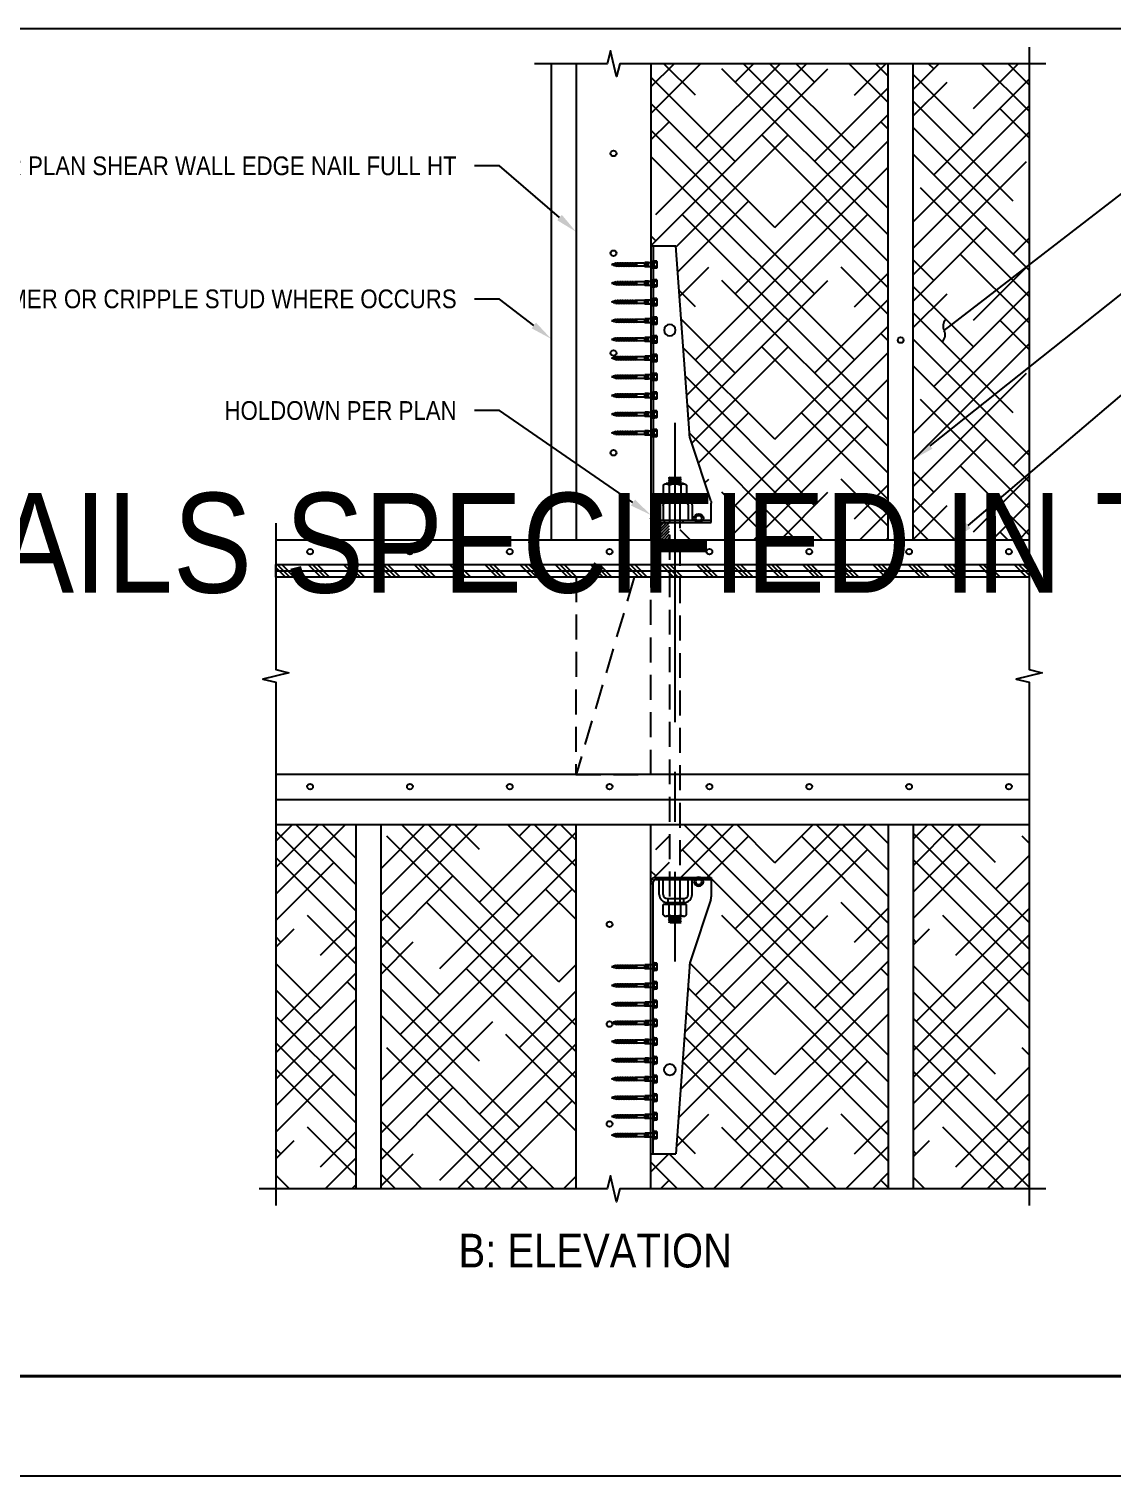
# Model space of a CAD drawing. Header units: inches. Extents: x -16404 to 14624, y -1591 to 16152.
# Drawn here: x 8086.8 to 8151.9, y 7461 to 7548 of the extents above; entities that cross this region are included whole.
import ezdxf
from ezdxf import colors
from ezdxf.entities.mleader import LeaderData, LeaderLine
from ezdxf.enums import TextEntityAlignment as Align
from ezdxf.math import Vec2, Vec3

# ---------------------------------------------------------------- set-up
doc = ezdxf.new("R2010")
doc.units = ezdxf.units.IN
doc.header["$LTSCALE"] = 24
doc.header["$MEASUREMENT"] = 0
doc.linetypes.add('CENTER2', pattern=[1.125, 0.75, -0.125, 0.125, -0.125])
doc.linetypes.add('HIDDEN4', pattern=[0.09375, 0.0625, -0.03125])
doc.layers.get('0').update_dxf_attribs({"linetype": 'CONTINUOUS'})
doc.layers.add('DESIGNER COMMENTS', color=221, linetype='CONTINUOUS', plot=False)
doc.layers.add('S-ANNO-GRID-NONPLOT', color=251, linetype='CONTINUOUS', plot=False)
for name, color, linetype in [('S-ANNO-NOTE', 4, 'CONTINUOUS'), ('S-BOLT', 2, 'CONTINUOUS'), ('S-BREAK', 2, 'CONTINUOUS'), ('S-FASTENERS', 1, 'CONTINUOUS'), ('S-SIMPSON', 2, 'CONTINUOUS'), ('S-WOOD', 3, 'CONTINUOUS')]:
    doc.layers.add(name, color=color, linetype=linetype)
doc.layers.add('S-HATCH1', color=1, linetype='CONTINUOUS', transparency=0.5)
doc.layers.add('S-HATCH2', color=2, linetype='CONTINUOUS', transparency=0.5)
doc.styles.add('Arial', font='arial.ttf', dxfattribs={"width": 0.85})
pattern_1 = [(45, (-3775.5689, -3970.7759), (2.38648539, 3.97747564), [18, -9]), (135, (-3775.5689, -3970.7759), (2.38648539, -3.97747564), [18, -9])]
pattern_2 = [(45, (10040.8495, -5102.7731), (2.38648539, 3.97747564), [18, -9]), (135, (10040.8495, -5102.7731), (2.38648539, -3.97747564), [18, -9])]

# ---------------------------------------------------------------- blocks, each defined once
blk = doc.blocks.new('Se_30x42_DETAILS_GRID')
for p, q in [((22.2418, 29), (14.8279, 29)), ((22.2418, 21.75), (14.8279, 21.75))]:
    blk.add_line(p, q)
blk = doc.blocks.new('_Open90')
at = {"color": 0, "linetype": 'ByBlock', "lineweight": -2}
for p, q in [((-0.5, 0.5), (0, 0)), ((0, 0), (-1, 0)), ((0, 0), (-0.5, -0.5))]:
    blk.add_line(p, q, dxfattribs=at)
blk = doc.blocks.new('NUT-SM-THREADS-new')
for p, q in [((0.39, 1.44), (-0.5, 1.44)), ((-0.5, 1.44), (-0.39, 1.37)), ((-0.5, 1.31), (-0.39, 1.37)), ((0.5, 1.25), (-0.5, 1.31)), ((-0.5, 1.31), (-0.39, 1.25)), ((-0.5, 1.19), (-0.39, 1.25)), ((0.5, 1.12), (-0.5, 1.19)), ((-0.5, 1.19), (-0.39, 1.12)), ((-0.39, 1.37), (0.39, 1.31)), ((-0.39, 1.25), (0.39, 1.19)), ((0.5, 1.37), (-0.09, 1.41)), ((0.39, 1.44), (0.39, 1.44)), ((0.39, 1.44), (0.5, 1.37)), ((0.39, 1.31), (0.5, 1.37)), ((0.39, 1.31), (0.5, 1.25)), ((0.39, 1.19), (0.5, 1.25)), ((0.39, 1.19), (0.5, 1.12)), ((-0.94, 0.81), (-0.94, 0)), ((-0.94, 0), (-0.84, 0)), ((-0.84, 0), (0.84, 0)), ((-0.7, 0.94), (0.7, 0.94)), ((-0.5, 1.06), (-0.39, 1.12)), ((0.5, 1), (-0.5, 1.06)), ((-0.5, 1.06), (-0.39, 1)), ((-0.5, 0.94), (-0.39, 1)), ((-0.47, 0.81), (-0.47, 0)), ((-0.39, 1.12), (0.39, 1.06)), ((-0.39, 1), (0.39, 0.94)), ((0.39, 1.06), (0.5, 1.12)), ((0.39, 1.06), (0.5, 1)), ((0.39, 0.94), (0.5, 1)), ((0.47, 0.81), (0.47, 0)), ((0.84, 0), (0.94, 0)), ((0.94, 0.81), (0.94, 0))]:
    blk.add_line(p, q)
for centre, radius, start, end in [((-0.7, 0.65), 0.283, 33.8901, 146.1099), ((0, -0.01), 0.943, 60.1583, 119.8417), ((0.7, 0.65), 0.283, 33.8901, 146.1099)]:
    blk.add_arc(centre, radius, start, end)
blk = doc.blocks.new('_Integral')
at = {"color": 0, "linetype": 'ByBlock', "lineweight": -2}
for centre, start, end in [((0.445, -0.091), 102, 168), ((-0.445, 0.091), 282, 348)]:
    blk.add_arc(centre, 0.454, start, end, dxfattribs=at)
blk = doc.blocks.new('HDU8-r')
at = {"layer": 'S-SIMPSON'}
for p, q in [((-0.368, 5.388), (0.446, 16.625)), ((1.946, 16.625), (0.446, 16.625)), ((1.811, 16.625), (1.811, 0.27)), ((1.946, 16.625), (1.946, 0.27)), ((-1.651, 1.327), (-0.465, 4.897)), ((-1.676, 0), (-1.676, 1.169)), ((-0.528, 1.025), (-0.528, 0.135)), ((-0.293, 1.025), (-0.293, 0.135)), ((0.957, 1.51), (-0.043, 1.51)), ((0.957, 1.275), (-0.043, 1.275)), ((-0.011, 1.275), (-0.011, 1.51)), ((0.926, 1.275), (0.926, 1.51)), ((1.207, 1.025), (1.207, 0.135)), ((1.442, 1.025), (1.442, 0.135)), ((1.676, 0.135), (-1.676, 0.135)), ((1.676, 0), (-1.676, 0)), ((0.009, 0.035), (0.009, 0.135)), ((1.134, 0.035), (1.134, 0.135)), ((1.811, 0.385), (1.911, 0.385))]:
    blk.add_line(p, q, dxfattribs=at)
blk.add_circle((0.811, 11.562), 0.344, dxfattribs=at)
for centre, radius, start, end in [((-2.363, 5.527), 2, 341.62936, 356), ((-1.176, 1.169), 0.5, 161.62936, 180), ((-0.043, 1.025), 0.485, 90, 180), ((-0.043, 1.025), 0.25, 90, 180), ((0.957, 1.025), 0.485, 0, 90), ((0.957, 1.025), 0.25, 0, 90), ((-0.925, 0.237), 0.287, 4.37183, 175.62817), ((-0.925, 0.281), 0.287, 184.37183, 355.62817), ((-0.925, 0.237), 0.188, 6.71231, 173.28769), ((-0.925, 0.281), 0.188, 186.71231, 353.28769), ((1.676, 0.27), 0.27, 270, 0), ((1.676, 0.27), 0.135, 270, 0)]:
    blk.add_arc(centre, radius, start, end, dxfattribs=at)
blk = doc.blocks.new('*U2327')
at = {"layer": 'S-HATCH1', "color": 252}
blk.add_circle((0, 0, -0.188), 0.171, dxfattribs=at)
blk = doc.blocks.new('*U2328')
at = {"layer": 'S-HATCH1', "color": 0, "linetype": 'ByBlock', "lineweight": -2, "transparency": 16777216}
for p in [(-42, 0), (-36, 0), (-30, 0), (-24, 0), (-18, 0), (-12, 0), (-6, 0), (0, 0)]:
    blk.add_blockref('*U2327', p, dxfattribs=at)
blk = doc.blocks.new('*U2329')
at = {"layer": 'S-HATCH1', "color": 252}
blk.add_circle((0, 0, -0.188), 0.171, dxfattribs=at)
blk = doc.blocks.new('*U2330')
at = {"layer": 'S-HATCH1', "color": 0, "linetype": 'ByBlock', "lineweight": -2, "transparency": 16777216}
for p in [(-42, 0), (-36, 0), (-30, 0), (-24, 0), (-18, 0), (-12, 0), (-6, 0), (0, 0)]:
    blk.add_blockref('*U2329', p, dxfattribs=at)
blk = doc.blocks.new('SDS.25X2.5-f')
at = {"layer": 'S-SIMPSON'}
for p, q in [((0.26, 0.05), (-0.26, 0.05)), ((-0.26, 0.05), (-0.26, 0)), ((0.26, 0), (-0.26, 0)), ((-0.217, 0.224), (-0.217, 0.05)), ((0.162, 0.24), (-0.162, 0.24)), ((-0.108, 0.224), (-0.108, 0.05)), ((0.108, 0.224), (0.108, 0.05)), ((0.217, 0.224), (0.217, 0.05)), ((0.26, 0.05), (0.26, 0)), ((-0.126, -0.286), (-0.126, -0.5)), ((0.126, -0.286), (-0.126, -0.286)), ((0.128, -0.5), (-0.124, -0.5)), ((-0.087, -0.536), (-0.123, -0.5)), ((-0.087, -0.536), (-0.087, -1)), ((-0.087, -0.575), (-0.087, -1)), ((-0.082, -0.286), (-0.082, -0.5)), ((-0.019, -0.286), (-0.019, -0.5)), ((0.049, -0.286), (0.049, -0.5)), ((0.123, -0.5), (0.087, -0.536)), ((0.087, -0.532), (0.087, -1.05)), ((0.087, -0.532), (0.087, -1.05)), ((0.102, -0.286), (0.102, -0.5)), ((0.126, -0.286), (0.126, -0.5)), ((-0.087, -1.025), (-0.123, -1)), ((-0.123, -1.1), (0.087, -1.05)), ((-0.123, -1.1), (0.087, -1.05)), ((0.123, -1.056), (-0.123, -1.1)), ((0.123, -1.056), (-0.123, -1.1)), ((-0.087, -1.125), (-0.123, -1.1)), ((-0.087, -1.125), (-0.123, -1.1)), ((-0.123, -1.2), (0.087, -1.15)), ((-0.123, -1.2), (0.087, -1.15)), ((-0.123, -1.2), (0.087, -1.15)), ((0.123, -1.156), (-0.123, -1.2)), ((0.123, -1.156), (-0.123, -1.2)), ((0.123, -1.156), (-0.123, -1.2)), ((-0.087, -1.225), (-0.123, -1.2)), ((-0.087, -1.225), (-0.123, -1.2)), ((-0.087, -1.225), (-0.123, -1.2)), ((-0.123, -1.3), (0.087, -1.25)), ((-0.123, -1.3), (0.087, -1.25)), ((-0.123, -1.3), (0.087, -1.25)), ((0.123, -1.256), (-0.123, -1.3)), ((0.123, -1.256), (-0.123, -1.3)), ((0.123, -1.256), (-0.123, -1.3)), ((-0.087, -1.325), (-0.123, -1.3)), ((-0.087, -1.325), (-0.123, -1.3)), ((-0.087, -1.325), (-0.123, -1.3)), ((-0.123, -1.4), (0.087, -1.35)), ((-0.123, -1.4), (0.087, -1.35)), ((-0.123, -1.4), (0.087, -1.35)), ((-0.123, -1.4), (0.087, -1.35)), ((0.123, -1.356), (-0.123, -1.4)), ((0.123, -1.356), (-0.123, -1.4)), ((0.123, -1.356), (-0.123, -1.4)), ((0.123, -1.356), (-0.123, -1.4)), ((-0.087, -1.425), (-0.123, -1.4)), ((-0.087, -1.425), (-0.123, -1.4)), ((-0.087, -1.425), (-0.123, -1.4)), ((-0.087, -1.425), (-0.123, -1.4)), ((-0.123, -1.5), (0.087, -1.45)), ((-0.123, -1.5), (0.087, -1.45)), ((-0.123, -1.5), (0.087, -1.45)), ((-0.123, -1.5), (0.087, -1.45)), ((0.123, -1.456), (-0.123, -1.5)), ((0.123, -1.456), (-0.123, -1.5)), ((0.123, -1.456), (-0.123, -1.5)), ((0.123, -1.456), (-0.123, -1.5)), ((-0.087, -1.525), (-0.123, -1.5)), ((-0.087, -1.525), (-0.123, -1.5)), ((-0.087, -1.525), (-0.123, -1.5)), ((-0.087, -1.525), (-0.123, -1.5)), ((-0.123, -1.6), (0.087, -1.55)), ((-0.123, -1.6), (0.087, -1.55)), ((0.123, -1.556), (-0.123, -1.6)), ((0.123, -1.556), (-0.123, -1.6)), ((-0.087, -1.625), (-0.123, -1.6)), ((-0.087, -1.625), (-0.123, -1.6)), ((-0.123, -1.7), (0.087, -1.65)), ((-0.123, -1.7), (0.087, -1.65)), ((0.123, -1.656), (-0.123, -1.7)), ((0.123, -1.656), (-0.123, -1.7)), ((-0.087, -1.725), (-0.123, -1.7)), ((-0.087, -1.725), (-0.123, -1.7)), ((-0.087, -1.025), (0, -1.003)), ((-0.087, -1.025), (-0.087, -1.091)), ((-0.087, -1.025), (-0.087, -1.091)), ((-0.087, -1.025), (-0.087, -1.091)), ((-0.087, -1.025), (-0.087, -1.091)), ((-0.087, -1.025), (-0.087, -1.091)), ((-0.087, -1.025), (-0.087, -1.091)), ((-0.087, -1.125), (0.087, -1.082)), ((-0.087, -1.125), (0.087, -1.082)), ((-0.087, -1.125), (-0.087, -1.191)), ((-0.087, -1.125), (-0.087, -1.191)), ((-0.087, -1.125), (-0.087, -1.191)), ((-0.087, -1.125), (-0.087, -1.191)), ((-0.087, -1.125), (-0.087, -1.191)), ((-0.087, -1.225), (0.087, -1.182)), ((-0.087, -1.225), (0.087, -1.182)), ((-0.087, -1.225), (0.087, -1.182)), ((-0.087, -1.225), (-0.087, -1.291)), ((-0.087, -1.225), (-0.087, -1.291)), ((-0.087, -1.225), (-0.087, -1.291)), ((-0.087, -1.325), (0.087, -1.282)), ((-0.087, -1.325), (0.087, -1.282)), ((-0.087, -1.325), (0.087, -1.282)), ((-0.087, -1.325), (-0.087, -1.391)), ((-0.087, -1.325), (-0.087, -1.391)), ((-0.087, -1.325), (-0.087, -1.391)), ((-0.087, -1.325), (-0.087, -1.391)), ((-0.087, -1.325), (-0.087, -1.391)), ((-0.087, -1.325), (-0.087, -1.391)), ((-0.087, -1.425), (0.087, -1.382)), ((-0.087, -1.425), (0.087, -1.382)), ((-0.087, -1.425), (0.087, -1.382)), ((-0.087, -1.425), (0.087, -1.382)), ((-0.087, -1.425), (-0.087, -1.491)), ((-0.087, -1.425), (-0.087, -1.491)), ((-0.087, -1.425), (-0.087, -1.491)), ((-0.087, -1.425), (-0.087, -1.491)), ((-0.087, -1.525), (0.087, -1.482)), ((-0.087, -1.525), (0.087, -1.482)), ((-0.087, -1.525), (0.087, -1.482)), ((-0.087, -1.525), (0.087, -1.482)), ((-0.087, -1.525), (-0.087, -1.591)), ((-0.087, -1.625), (0.087, -1.582)), ((-0.087, -1.625), (0.087, -1.582)), ((-0.087, -1.625), (-0.087, -1.691)), ((-0.087, -1.625), (-0.087, -1.691)), ((-0.087, -1.725), (0.087, -1.682)), ((-0.087, -1.725), (0.087, -1.682)), ((-0.087, -1.725), (-0.087, -1.791)), ((0.087, -0.982), (0.087, -1.05)), ((0.087, -0.982), (0.087, -1.05)), ((0.087, -0.982), (0.087, -1.05)), ((0.087, -0.982), (0.087, -1.05)), ((0.087, -1.05), (0.123, -1.056)), ((0.087, -1.05), (0.123, -1.056)), ((0.087, -1.082), (0.123, -1.056)), ((0.087, -1.082), (0.123, -1.056)), ((0.087, -1.082), (0.087, -1.15)), ((0.087, -1.082), (0.087, -1.15)), ((0.087, -1.082), (0.087, -1.15)), ((0.087, -1.082), (0.087, -1.15)), ((0.087, -1.082), (0.087, -1.15)), ((0.087, -1.15), (0.123, -1.156)), ((0.087, -1.15), (0.123, -1.156)), ((0.087, -1.15), (0.123, -1.156)), ((0.087, -1.182), (0.123, -1.156)), ((0.087, -1.182), (0.123, -1.156)), ((0.087, -1.182), (0.123, -1.156)), ((0.087, -1.182), (0.087, -1.25)), ((0.087, -1.182), (0.087, -1.25)), ((0.087, -1.182), (0.087, -1.25)), ((0.087, -1.25), (0.123, -1.256)), ((0.087, -1.25), (0.123, -1.256)), ((0.087, -1.25), (0.123, -1.256)), ((0.087, -1.282), (0.123, -1.256)), ((0.087, -1.282), (0.123, -1.256)), ((0.087, -1.282), (0.123, -1.256)), ((0.087, -1.282), (0.087, -1.35)), ((0.087, -1.282), (0.087, -1.35)), ((0.087, -1.282), (0.087, -1.35)), ((0.087, -1.282), (0.087, -1.35)), ((0.087, -1.282), (0.087, -1.35)), ((0.087, -1.282), (0.087, -1.35)), ((0.087, -1.35), (0.123, -1.356)), ((0.087, -1.35), (0.123, -1.356)), ((0.087, -1.35), (0.123, -1.356)), ((0.087, -1.35), (0.123, -1.356)), ((0.087, -1.382), (0.123, -1.356)), ((0.087, -1.382), (0.123, -1.356)), ((0.087, -1.382), (0.123, -1.356)), ((0.087, -1.382), (0.123, -1.356)), ((0.087, -1.382), (0.087, -1.45)), ((0.087, -1.382), (0.087, -1.45)), ((0.087, -1.382), (0.087, -1.45)), ((0.087, -1.382), (0.087, -1.45)), ((0.087, -1.45), (0.123, -1.456)), ((0.087, -1.45), (0.123, -1.456)), ((0.087, -1.45), (0.123, -1.456)), ((0.087, -1.45), (0.123, -1.456)), ((0.087, -1.482), (0.123, -1.456)), ((0.087, -1.482), (0.123, -1.456)), ((0.087, -1.482), (0.123, -1.456)), ((0.087, -1.482), (0.123, -1.456)), ((0.087, -1.482), (0.087, -1.55)), ((0.087, -1.55), (0.123, -1.556)), ((0.087, -1.55), (0.123, -1.556)), ((0.087, -1.582), (0.123, -1.556)), ((0.087, -1.582), (0.123, -1.556)), ((0.087, -1.582), (0.087, -1.65)), ((0.087, -1.582), (0.087, -1.65)), ((0.087, -1.65), (0.123, -1.656)), ((0.087, -1.65), (0.123, -1.656)), ((0.087, -1.682), (0.123, -1.656)), ((0.087, -1.682), (0.123, -1.656)), ((0.087, -1.682), (0.087, -1.75)), ((-0.123, -1.8), (0.087, -1.75)), ((0.123, -1.756), (-0.123, -1.8)), ((-0.087, -1.825), (-0.123, -1.8)), ((-0.123, -1.9), (0.087, -1.85)), ((0.123, -1.856), (-0.123, -1.9)), ((-0.087, -1.925), (-0.123, -1.9)), ((-0.123, -2), (0.087, -1.95)), ((0.123, -1.956), (-0.123, -2)), ((-0.087, -2.025), (-0.123, -2)), ((-0.123, -2.1), (0.079, -2.052)), ((0.074, -2.065), (-0.123, -2.1)), ((-0.087, -2.125), (-0.123, -2.1)), ((-0.123, -2.2), (0.042, -2.161)), ((0.04, -2.171), (-0.123, -2.2)), ((-0.087, -2.225), (-0.123, -2.2)), ((-0.093, -2.293), (0.018, -2.266)), ((0.017, -2.275), (-0.093, -2.293)), ((-0.058, -2.318), (-0.093, -2.293)), ((-0.087, -1.825), (0.087, -1.782)), ((-0.087, -1.825), (-0.087, -1.891)), ((-0.087, -1.925), (0.087, -1.882)), ((-0.087, -1.925), (-0.087, -1.991)), ((-0.087, -2.025), (0.087, -1.982)), ((-0.087, -2.025), (-0.087, -2.091)), ((-0.087, -2.125), (0.066, -2.087)), ((-0.087, -2.125), (-0.087, -2.191)), ((-0.087, -2.225), (0.033, -2.195)), ((-0.087, -2.225), (-0.067, -2.287)), ((-0.064, -2.386), (0.004, -2.37)), ((0.004, -2.377), (-0.064, -2.386)), ((-0.028, -2.41), (-0.064, -2.386)), ((-0.058, -2.318), (0.013, -2.3)), ((-0.058, -2.318), (-0.038, -2.38)), ((-0.028, -2.41), (0.002, -2.403)), ((-0.028, -2.41), (0, -2.5)), ((0.033, -2.395), (0, -2.5)), ((0.033, -2.395), (0.069, -2.37)), ((0.067, -2.286), (0.043, -2.365)), ((0.043, -2.365), (0.069, -2.37)), ((0.067, -2.286), (0.103, -2.261)), ((0.087, -2.224), (0.077, -2.257)), ((0.077, -2.257), (0.103, -2.261)), ((0.087, -1.75), (0.123, -1.756)), ((0.087, -1.782), (0.123, -1.756)), ((0.087, -1.782), (0.087, -1.85)), ((0.087, -1.85), (0.123, -1.856)), ((0.087, -1.882), (0.123, -1.856)), ((0.087, -1.882), (0.087, -1.95)), ((0.087, -1.95), (0.123, -1.956)), ((0.087, -1.982), (0.123, -1.956)), ((0.087, -1.982), (0.087, -2.05)), ((0.087, -2.05), (0.123, -2.056)), ((0.087, -2.082), (0.123, -2.056)), ((0.087, -2.082), (0.087, -2.15)), ((0.087, -2.15), (0.123, -2.156)), ((0.087, -2.182), (0.123, -2.156)), ((0.087, -2.182), (0.087, -2.224))]:
    blk.add_line(p, q, dxfattribs=at)
for points in [[(0, -0.5), (-0.126, -0.5)], [(-0.119, -0.031), (-0.119, -0.286)], [(0.123, -0.031), (0.123, -0.286)], [(0, -1.003), (0, -1), (-0.123, -1)]]:
    blk.add_lwpolyline(points, dxfattribs=at)
for centre, radius, start, end in [((-0.162, 0.138), 0.102, 57.79577, 122.20423), ((-0.15, -0.031), 0.0312, 0, 90), ((0, -0.143), 0.383, 73.57358, 106.42642), ((0.162, 0.138), 0.102, 57.79577, 122.20423), ((0.154, -0.031), 0.0312, 90, 180), ((1.159, -2.473), 1.159, 157.61471, 181.35638)]:
    blk.add_arc(centre, radius, start, end, dxfattribs=at)
blk = doc.blocks.new('*U95')
at = {"layer": 'S-FASTENERS'}
blk.add_blockref('SDS.25X2.5-f', (0, 0), dxfattribs=at)
blk = doc.blocks.new('*U790')
at = {"const_width": 0.188}
blk.add_lwpolyline([(4.5, 0), (165.935, 0)], dxfattribs=at)
at = {"style": 'Arial', "width": 0.85}
for tag, p in [('DWG_TITLE_1', (7.5, 6.188)), ('DWG_TITLE_2', (7.5, 2.438))]:
    blk.add_attdef(tag, text='', height=2.625, dxfattribs=at).set_placement(p, align=Align.MIDDLE_LEFT)
blk.add_attdef('#', text='', height=3, dxfattribs=at).set_placement((0, 0), align=Align.MIDDLE_CENTER)
blk.add_attdef('SCALE', text='', height=1.125, dxfattribs=at).set_placement((164.81, -1.125), align=Align.TOP_RIGHT)
blk = doc.blocks.new('HOLDOWN AT FRAMED FLOOR')
at = {"layer": 'S-HATCH1'}
h = blk.add_hatch(dxfattribs=at)
h.set_pattern_fill('HOUND', color=256, scale=18, angle=45, style=0)
h.set_pattern_definition(pattern_2)
h.paths.add_polyline_path([(150.539, 78.911), (143.566, 78.911), (143.566, 50.294), (150.539, 50.294)])
edge = h.paths.add_edge_path()
edge.add_line((142.066, 78.911), (134.858, 78.911))
edge.add_line((134.858, 78.911), (133.937, 78.911))
edge.add_line((133.937, 78.911), (133.549, 78.911))
edge.add_line((133.549, 78.911), (133.181, 78.911))
edge.add_line((133.181, 78.911), (127.808, 78.911))
edge.add_line((127.808, 78.911), (127.808, 67.953))
edge.add_line((127.808, 67.953), (129.308, 67.953))
edge.add_line((129.308, 67.953), (130.122, 56.715))
edge.add_arc((132.117, 56.855), 2, 184, 198.37064)
edge.add_line((130.219, 56.224), (131.405, 52.654))
edge.add_arc((130.93, 52.496), 0.5, 0, 18.37064, ccw=False)
edge.add_line((131.43, 52.496), (131.43, 51.328))
edge.add_line((131.43, 51.328), (130.74, 51.328))
edge.add_arc((130.679, 51.609), 0.287, 257.79306, 282.20694, ccw=False)
edge.add_line((130.619, 51.328), (129.561, 51.328))
edge.add_line((129.561, 51.328), (129.561, 50.294))
edge.add_line((129.561, 50.294), (142.066, 50.294))
edge.add_line((142.066, 50.294), (142.066, 78.911))
h = blk.add_hatch(dxfattribs=at)
h.set_pattern_fill('PLAST', color=256, scale=6, angle=45, style=0)
h.set_pattern_definition([(135, (3941.282, -5317.8962), (1.06066017, 1.06066017), []), (135, (3941.4146, -5317.7636), (1.06066017, 1.06066017), []), (135, (3941.5472, -5317.631), (1.06066017, 1.06066017), [])])
h.paths.add_polyline_path([(105.267, 48.794), (150.539, 48.794), (150.539, 48.044), (105.267, 48.044)])
h = blk.add_hatch(dxfattribs=at)
h.set_pattern_fill('HOUND', color=256, scale=18, angle=45, style=0)
h.set_pattern_definition(pattern_1)
h.paths.add_polyline_path([(110.066, 33.169), (105.267, 33.169), (105.267, 11.271), (110.066, 11.271)])
h = blk.add_hatch(dxfattribs=at)
h.set_pattern_fill('HOUND', color=256, scale=18, angle=45, style=0)
h.set_pattern_definition(pattern_1)
h.paths.add_polyline_path([(123.308, 33.169), (111.566, 33.169), (111.566, 11.271), (123.308, 11.271)])
h = blk.add_hatch(dxfattribs=at)
h.set_pattern_fill('HOUND', color=256, scale=18, angle=45, style=0)
h.set_pattern_definition(pattern_2)
h.paths.add_polyline_path([(129.561, 33.169), (129.561, 29.991), (130.619, 29.991, -0.10693), (130.74, 29.991), (131.43, 29.991), (131.43, 28.822, -0.080329), (131.405, 28.664), (130.219, 25.094, 0.062786), (130.122, 24.603), (129.308, 13.366), (127.808, 13.366), (127.808, 11.271), (133.181, 11.271), (133.549, 10.547), (133.937, 11.996), (134.306, 11.271), (142.066, 11.271), (142.066, 33.169)])
h.paths.add_polyline_path([(127.808, 29.721, -0.414214), (128.078, 29.991), (128.93, 29.991), (128.93, 33.169), (127.808, 33.169)])
h = blk.add_hatch(dxfattribs=at)
h.set_pattern_fill('HOUND', color=256, scale=18, angle=45, style=0)
h.set_pattern_definition(pattern_1)
h.paths.add_polyline_path([(143.566, 11.271), (150.539, 11.271), (150.539, 33.169), (143.566, 33.169)])
at = {"layer": 'S-HATCH2'}
h = blk.add_hatch(dxfattribs=at)
h.set_pattern_fill('ANSI31', color=256)
h.set_pattern_definition([(45, (-3775.56888, -3972.27592), (-0.0883883476, 0.0883883476), [])])
edge = h.paths.add_edge_path()
edge.add_line((127.808, 50.294), (128.93, 50.294))
edge.add_line((128.93, 50.294), (128.93, 51.328))
edge.add_line((128.93, 51.328), (128.187, 51.328))
edge.add_line((128.187, 51.328), (128.078, 51.328))
edge.add_arc((128.078, 51.598), 0.27, 180, 270, ccw=False)
edge.add_line((127.808, 51.598), (127.808, 50.294))
at = {"layer": 'S-ANNO-NOTE', "color": 2, "linetype": 'CENTER2'}
blk.add_line((129.246, 57.329), (129.246, 24.939), dxfattribs=at)
at = {"layer": 'S-BOLT', "linetype": 'HIDDEN4'}
blk.add_lwpolyline([(129.561, 28.481), (129.561, 52.837), (128.93, 52.837), (128.93, 28.481)], dxfattribs=at)
at = {"layer": 'S-BREAK'}
for points in [[(151.539, 78.911), (125.937, 78.911), (125.747, 78.132), (125.369, 79.689), (125.179, 78.911), (120.808, 78.911)], [(150.539, 79.911), (150.539, 42.485), (151.317, 42.296), (149.761, 41.918), (150.539, 41.728), (150.539, 10.271)], [(105.267, 51.294), (105.267, 42.485), (106.045, 42.296), (104.489, 41.918), (105.267, 41.728), (105.267, 10.271)], [(151.539, 11.271), (125.937, 11.271), (125.747, 10.493), (125.369, 12.05), (125.179, 11.271), (104.267, 11.271)]]:
    blk.add_lwpolyline(points, dxfattribs=at)
at = {"layer": 'S-HATCH1', "color": 252}
for centre in [(125.558, 73.517), (125.558, 67.517), (142.816, 62.294), (125.558, 61.517), (125.558, 55.517), (125.322, 27.169), (125.322, 21.169), (125.322, 15.169)]:
    blk.add_circle(centre, 0.171, dxfattribs=at)
at = {"layer": 'S-WOOD'}
for p, q in [((121.808, 78.911), (121.808, 50.294)), ((123.308, 78.911), (123.308, 50.294)), ((127.808, 78.911), (127.808, 50.294)), ((142.066, 50.294), (142.066, 78.911)), ((143.566, 50.294), (143.566, 78.911)), ((105.267, 50.294), (150.539, 50.294)), ((150.539, 48.044), (105.267, 48.044)), ((150.539, 36.169), (105.267, 36.169)), ((105.267, 34.669), (150.539, 34.669)), ((105.301, 33.169), (150.539, 33.169)), ((110.066, 33.169), (110.066, 11.271)), ((111.566, 33.169), (111.566, 11.271)), ((123.308, 11.271), (123.308, 33.169)), ((127.808, 11.271), (127.808, 33.169)), ((142.066, 33.169), (142.066, 11.271)), ((143.566, 33.169), (143.566, 11.271))]:
    blk.add_line(p, q, dxfattribs=at)
at = {"layer": 'S-WOOD', "color": 1}
blk.add_line((105.267, 48.419), (150.539, 48.419), dxfattribs=at)
at = {"layer": 'S-WOOD', "color": 1, "linetype": 'HIDDEN4'}
blk.add_line((126.808, 48.044), (123.308, 36.169), dxfattribs=at)
at = {"layer": 'S-WOOD'}
blk.add_lwpolyline([(105.267, 48.794), (150.539, 48.794), (150.539, 48.044), (105.267, 48.044)], close=True, dxfattribs=at)
at = {"layer": 'S-WOOD', "color": 1, "linetype": 'HIDDEN4'}
blk.add_lwpolyline([(126.808, 48.044), (123.308, 48.044), (123.3, 36.169), (127.804, 36.169), (127.812, 48.044), (123.308, 48.044)], dxfattribs=at)
at = {"layer": 'S-BOLT', "xscale": -0.75, "yscale": 0.75, "zscale": 0.75}
blk.add_blockref('NUT-SM-THREADS-new', (129.246, 52.962), dxfattribs=at)
at = {"layer": 'S-BOLT', "xscale": 0.75, "yscale": 0.75, "zscale": 0.75, "rotation": 180}
blk.add_blockref('NUT-SM-THREADS-new', (129.246, 28.356), dxfattribs=at)
at = {"layer": 'S-HATCH1'}
for name, p in [('*U2330', (149.322, 49.572, 0.188)), ('*U2328', (149.322, 35.447, 0.188))]:
    blk.add_blockref(name, p, dxfattribs=at)
at = {"layer": 'S-SIMPSON', "xscale": -1}
blk.add_blockref('HDU8-r', (129.754, 51.328), dxfattribs=at)
at = {"layer": 'S-SIMPSON'}
for name, p, rotation in [('*U95', (127.943, 66.828), 270), ('*U95', (127.943, 65.703), 270), ('*U95', (127.943, 64.578), 270), ('*U95', (127.943, 63.453), 270), ('*U95', (127.943, 62.328), 270), ('*U95', (127.943, 61.203), 270), ('*U95', (127.943, 60.078), 270), ('*U95', (127.943, 58.953), 270), ('*U95', (127.943, 57.828), 270), ('*U95', (127.943, 56.703), 270), ('HDU8-r', (129.754, 29.991), 180), ('*U95', (127.943, 24.616), 270), ('*U95', (127.943, 23.491), 270), ('*U95', (127.943, 22.366), 270), ('*U95', (127.943, 21.241), 270), ('*U95', (127.943, 20.116), 270), ('*U95', (127.943, 18.991), 270), ('*U95', (127.943, 17.866), 270), ('*U95', (127.943, 16.741), 270), ('*U95', (127.943, 15.616), 270), ('*U95', (127.943, 14.491), 270)]:
    blk.add_blockref(name, p, dxfattribs=dict(at, rotation=rotation))
at = {"layer": 'S-ANNO-NOTE', "color": 6, "insert": (124.46, 6.513), "char_height": 2.025, "width": 31.08007, "attachment_point": 8, "style": 'Arial'}
blk.add_mtext('B: ELEVATION', dxfattribs=at)
at = {"layer": 'S-ANNO-NOTE'}
ml = blk.add_multileader_mtext('Standard', dxfattribs=at)
ml.set_content('{\\C4;HOLDOWN PER PLAN}', color=4, style='Arial')
ml.set_leader_properties(color=2)
ml.build(insert=Vec2(0, 0))
ml.multileader.update_dxf_attribs({"dogleg_length": 0.36, "arrow_head_size": 1.312, "scale": 12})
ctx = ml.context
ctx.base_point, ctx.scale, ctx.char_height, ctx.arrow_head_size, ctx.landing_gap_size, ctx.plane_origin = Vec3(54.507, 74.178), 12, 1.125, 1.312, 1.08, Vec3(82.227, 358.8)
notes = []
notes.append((ctx, [(1, (1, 1, 0), (53.007, 74.178), (1, 0), 1.5, [(0, [(44.252, 67.953)], 0, [])])]))
ctx.mtext.insert, ctx.mtext.width, ctx.mtext.flow_direction = Vec3(55.587, 74.75), 16.52001, 5
ml = blk.add_multileader_mtext('Standard', dxfattribs=at)
ml.set_content('{\\C4;POST PER HOLDOWN SCHEDULE OR PLAN SHEAR WALL EDGE NAIL FULL HT}', color=4, style='Arial')
ml.set_leader_properties(color=2)
ml.build(insert=Vec2(0, 0))
ml.multileader.update_dxf_attribs({"dogleg_length": 0.36, "arrow_head_size": 1.312, "scale": 12})
ctx = ml.context
ctx.base_point, ctx.scale, ctx.char_height, ctx.arrow_head_size, ctx.landing_gap_size, ctx.plane_origin = Vec3(92.817, 72.763), 12, 1.125, 1.312, 1.08, Vec3(163.366, 370.386)
ctx.text_align_type = 2
notes.append((ctx, [(0, (1, 1, 0), (118.71, 72.763), (-1, 0), 1.5, [(0, [(123.308, 68.805)], 0, [])])]))
ctx.mtext.insert, ctx.mtext.width, ctx.mtext.alignment, ctx.mtext.flow_direction = Vec3(116.13, 73.335), 22.21416, 3, 5
ml = blk.add_multileader_mtext('Standard', dxfattribs=at)
ml.set_content('SHEAR WALL w/ E.N. PER PLAN', color=4, style='Arial')
ml.set_leader_properties(color=2)
ml.set_arrow_properties(name='INTEGRAL')
ml.build(insert=Vec2(0, 0))
ml.multileader.update_dxf_attribs({"dogleg_length": 0.36, "arrow_head_size": 1.312, "scale": 12})
ctx = ml.context
ctx.base_point, ctx.scale, ctx.char_height, ctx.arrow_head_size, ctx.landing_gap_size, ctx.plane_origin = Vec3(158.836, 72.051), 12, 1.125, 1.312, 1.08, Vec3(113.629, 367.678)
notes.append((ctx, [(0, (1, 1, 0), (157.336, 72.051), (1, 0), 1.5, [(0, [(145.429, 62.863)], 0, [])])]))
ctx.mtext.insert, ctx.mtext.width, ctx.mtext.defined_height, ctx.mtext.flow_direction = Vec3(159.916, 72.613), 17.75, 3.692, 5
ml = blk.add_multileader_mtext('Standard', dxfattribs=at)
ml.set_content('\\A1;SHEARWALL w/ E.N. PER PLAN', color=4, style='Arial')
ml.set_leader_properties(color=2)
ml.build(insert=Vec2(0, 0))
ml.multileader.update_dxf_attribs({"dogleg_length": 0.36, "arrow_head_size": 1.312, "scale": 12})
ctx = ml.context
ctx.base_point, ctx.scale, ctx.char_height, ctx.arrow_head_size, ctx.landing_gap_size, ctx.plane_origin = Vec3(54.507, 69.258), 12, 1.125, 1.312, 1.08, Vec3(82.227, 353.88)
notes.append((ctx, [(1, (1, 1, 0), (53.007, 69.258), (1, 0), 1.5, [(0, [(46.594, 63.872)], 0, [])])]))
ctx.mtext.insert, ctx.mtext.width, ctx.mtext.flow_direction = Vec3(55.587, 69.82), 16.52001, 5
ml = blk.add_multileader_mtext('Standard', dxfattribs=at)
ml.set_content('STUDS PER SHEAR WALL SCHEDULE', color=4, style='Arial')
ml.set_leader_properties(color=2)
ml.build(insert=Vec2(0, 0))
ml.multileader.update_dxf_attribs({"dogleg_length": 0.36, "arrow_head_size": 1.312, "scale": 12})
ctx = ml.context
ctx.base_point, ctx.scale, ctx.char_height, ctx.arrow_head_size, ctx.landing_gap_size, ctx.plane_origin = Vec3(158.836, 66.051), 12, 1.125, 1.312, 1.08, Vec3(113.629, 361.678)
notes.append((ctx, [(0, (1, 1, 0), (157.336, 66.051), (1, 0), 1.5, [(0, [(143.566, 55.119)], 0, [])])]))
ctx.mtext.insert, ctx.mtext.width, ctx.mtext.defined_height, ctx.mtext.flow_direction = Vec3(159.916, 66.623), 17.75, 3.692, 5
ml = blk.add_multileader_mtext('Standard', dxfattribs=at)
ml.set_content('{\\C4;TRIMMER OR CRIPPLE STUD WHERE OCCURS}', color=4, style='Arial')
ml.set_leader_properties(color=2)
ml.build(insert=Vec2(0, 0))
ml.multileader.update_dxf_attribs({"dogleg_length": 0.36, "arrow_head_size": 1.312, "scale": 12})
ctx = ml.context
ctx.base_point, ctx.scale, ctx.char_height, ctx.arrow_head_size, ctx.landing_gap_size, ctx.plane_origin = Vec3(91.106, 64.763), 12, 1.125, 1.312, 1.08, Vec3(163.366, 362.386)
ctx.text_align_type = 2
notes.append((ctx, [(0, (1, 1, 0), (118.71, 64.763), (-1, 0), 1.5, [(0, [(121.808, 62.37)], 0, [])])]))
ctx.mtext.insert, ctx.mtext.width, ctx.mtext.alignment, ctx.mtext.flow_direction = Vec3(116.13, 65.335), 24.33206, 3, 5
ml = blk.add_multileader_mtext('Standard', dxfattribs=at)
ml.set_content('\\A1;SHEARWALL E.N. FULL HEIGHT OF POST', color=4, style='Arial')
ml.set_leader_properties(color=2)
ml.build(insert=Vec2(0, 0))
ml.multileader.update_dxf_attribs({"dogleg_length": 0.36, "arrow_head_size": 1.312, "scale": 12})
ctx = ml.context
ctx.base_point, ctx.scale, ctx.char_height, ctx.arrow_head_size, ctx.landing_gap_size, ctx.plane_origin = Vec3(54.507, 60.692), 12, 1.125, 1.312, 1.08, Vec3(82.227, 345.314)
notes.append((ctx, [(1, (1, 1, 0), (53.007, 60.692), (1, 0), 1.5, [(0, [(46.844, 55.743)], 0, [])])]))
ctx.mtext.insert, ctx.mtext.width, ctx.mtext.flow_direction = Vec3(55.587, 61.264), 16.52001, 5
ml = blk.add_multileader_mtext('Standard', dxfattribs=at)
ml.set_content('2x SOLE PLATE w/ FASTENING PER SHEAR WALL SCHEDULE', color=4, style='Arial')
ml.set_leader_properties(color=2)
ml.build(insert=Vec2(0, 0))
ml.multileader.update_dxf_attribs({"dogleg_length": 0.36, "arrow_head_size": 1.312, "scale": 12})
ctx = ml.context
ctx.base_point, ctx.scale, ctx.char_height, ctx.arrow_head_size, ctx.landing_gap_size, ctx.plane_origin = Vec3(158.836, 60.051), 12, 1.125, 1.312, 1.08, Vec3(186.557, 344.673)
notes.append((ctx, [(1, (1, 1, 0), (157.336, 60.051), (1, 0), 1.5, [(0, [(145.877, 50.294)], 0, [])])]))
ctx.mtext.insert, ctx.mtext.width, ctx.mtext.flow_direction = Vec3(159.916, 60.623), 17.75, 5
ml = blk.add_multileader_mtext('Standard', dxfattribs=at)
ml.set_content('\\A1;{\\C4;HOLDOWN PER PLAN}', color=4, style='Arial')
ml.set_leader_properties(color=2)
ml.build(insert=Vec2(0, 0))
ml.multileader.update_dxf_attribs({"dogleg_length": 0.36, "arrow_head_size": 1.312, "scale": 12})
ctx = ml.context
ctx.base_point, ctx.scale, ctx.char_height, ctx.arrow_head_size, ctx.landing_gap_size, ctx.plane_origin = Vec3(101.311, 58.051), 12, 1.125, 1.312, 1.08, Vec3(163.366, 356.386)
ctx.text_align_type = 2
notes.append((ctx, [(0, (1, 1, 0), (118.71, 58.051), (-1, 0), 1.5, [(0, [(127.808, 51.778)], 0, [])])]))
ctx.mtext.insert, ctx.mtext.width, ctx.mtext.alignment, ctx.mtext.flow_direction = Vec3(116.13, 58.623), 24.33206, 3, 5
ml = blk.add_multileader_mtext('Standard', dxfattribs=at)
ml.set_content('{\\C4;RIM JOIST OR BLOCKING}', color=4, style='Arial')
ml.set_leader_properties(color=2)
ml.build(insert=Vec2(0, 0))
ml.multileader.update_dxf_attribs({"dogleg_length": 0.36, "arrow_head_size": 1.312, "scale": 12})
ctx = ml.context
ctx.base_point, ctx.scale, ctx.char_height, ctx.arrow_head_size, ctx.landing_gap_size, ctx.plane_origin = Vec3(54.507, 48.608), 12, 1.125, 1.312, 1.08, Vec3(82.227, 333.231)
notes.append((ctx, [(1, (1, 1, 0), (53.007, 48.608), (1, 0), 1.5, [(0, [(44.594, 43.587)], 0, [])])]))
ctx.mtext.insert, ctx.mtext.width, ctx.mtext.flow_direction = Vec3(55.587, 49.181), 18.62936, 5
ml = blk.add_multileader_mtext('Standard', dxfattribs=at)
ml.set_content('{\\C4;HOLDOWN TO MATCH HOLDOWN ABOVE PER PLAN}', color=4, style='Arial')
ml.set_leader_properties(color=2)
ml.build(insert=Vec2(0, 0))
ml.multileader.update_dxf_attribs({"dogleg_length": 0.36, "arrow_head_size": 1.312, "scale": 12})
ctx = ml.context
ctx.base_point, ctx.scale, ctx.char_height, ctx.arrow_head_size, ctx.landing_gap_size, ctx.plane_origin = Vec3(54.507, 30.394), 12, 1.125, 1.312, 1.08, Vec3(82.227, 315.017)
notes.append((ctx, [(1, (1, 1, 0), (53.007, 30.394), (1, 0), 1.5, [(0, [(44.854, 25.373)], 0, [])])]))
ctx.mtext.insert, ctx.mtext.width, ctx.mtext.flow_direction = Vec3(55.587, 30.957), 17.75, 5
for ctx, leaders in notes:
    for number, flags, end, landing, length, lines in leaders:
        leader = LeaderData()
        leader.index, (leader.has_last_leader_line, leader.has_dogleg_vector, leader.attachment_direction) = number, flags
        leader.last_leader_point, leader.dogleg_vector, leader.dogleg_length = Vec3(end), Vec3(landing), length
        for number, points, colour, breaks in lines:
            line = LeaderLine()
            line.index, line.vertices, line.color, line.breaks = number, Vec3.list(points), colors.encode_raw_color(colour), breaks
            leader.lines.append(line)
        ctx.leaders.append(leader)

msp = doc.modelspace()

# ---------------------------------------------------------------- block references
at = {"layer": 'S-ANNO-GRID-NONPLOT', "xscale": 12, "yscale": 12, "zscale": 12}
msp.add_blockref('Se_30x42_DETAILS_GRID', (7901.43657, 7200), dxfattribs=at)
at = {"layer": 'S-ANNO-NOTE'}
for name in ['HOLDOWN AT FRAMED FLOOR', '*U790']:
    msp.add_blockref(name, (7996.40385, 7467), dxfattribs=at)

# ---------------------------------------------------------------- leaders
at = {"layer": 'DESIGNER COMMENTS'}
ml = msp.add_multileader_mtext('Standard', dxfattribs=at)
ml.set_content('\\A1;{\\L\\C256;IMPORTANT DESIGNER NOTE:\\l IF YOUR LEDGER DOES NOT ALLOW FOR THE FULL DEPTH OF NAILS SPECIFIED IN THIS CHART.  USE THE CHART TO THE RIGHT AND APPLY ALLOWABLE LOAD REDUCTION FACTOR (REF. PG. 22 OF SIMPSON CATALOG C-C-2019)}', color=4, style='Arial')
ml.set_leader_properties(color=256)
ml.set_arrow_properties(name='OPEN90')
ml.build(insert=Vec2(0, 0))
ml.multileader.update_dxf_attribs({"dogleg_length": 0.36, "arrow_head_size": 5.25, "scale": 48})
ctx = ml.context
ctx.base_point, ctx.scale, ctx.char_height, ctx.arrow_head_size, ctx.landing_gap_size, ctx.plane_origin = Vec3(7749.57679, 7516.2281), 48, 6, 5.25, 4.32, Vec3(7940.50091, 7764.19966)
notes = []
notes.append((ctx, [(0, (0, 0, 0), (0, 0), (1, 0), 1, [])]))
ctx.mtext.insert, ctx.mtext.width, ctx.mtext.defined_height, ctx.mtext.flow_direction = Vec3(7753.89679, 7520.11009), 143.1324041, 28.50097, 5
for ctx, leaders in notes:
    for number, flags, end, landing, length, lines in leaders:
        leader = LeaderData()
        leader.index, (leader.has_last_leader_line, leader.has_dogleg_vector, leader.attachment_direction) = number, flags
        leader.last_leader_point, leader.dogleg_vector, leader.dogleg_length = Vec3(end), Vec3(landing), length
        for number, points, colour, breaks in lines:
            line = LeaderLine()
            line.index, line.vertices, line.color, line.breaks = number, Vec3.list(points), colors.encode_raw_color(colour), breaks
            leader.lines.append(line)
        ctx.leaders.append(leader)

doc.saveas('drawing.dxf')
